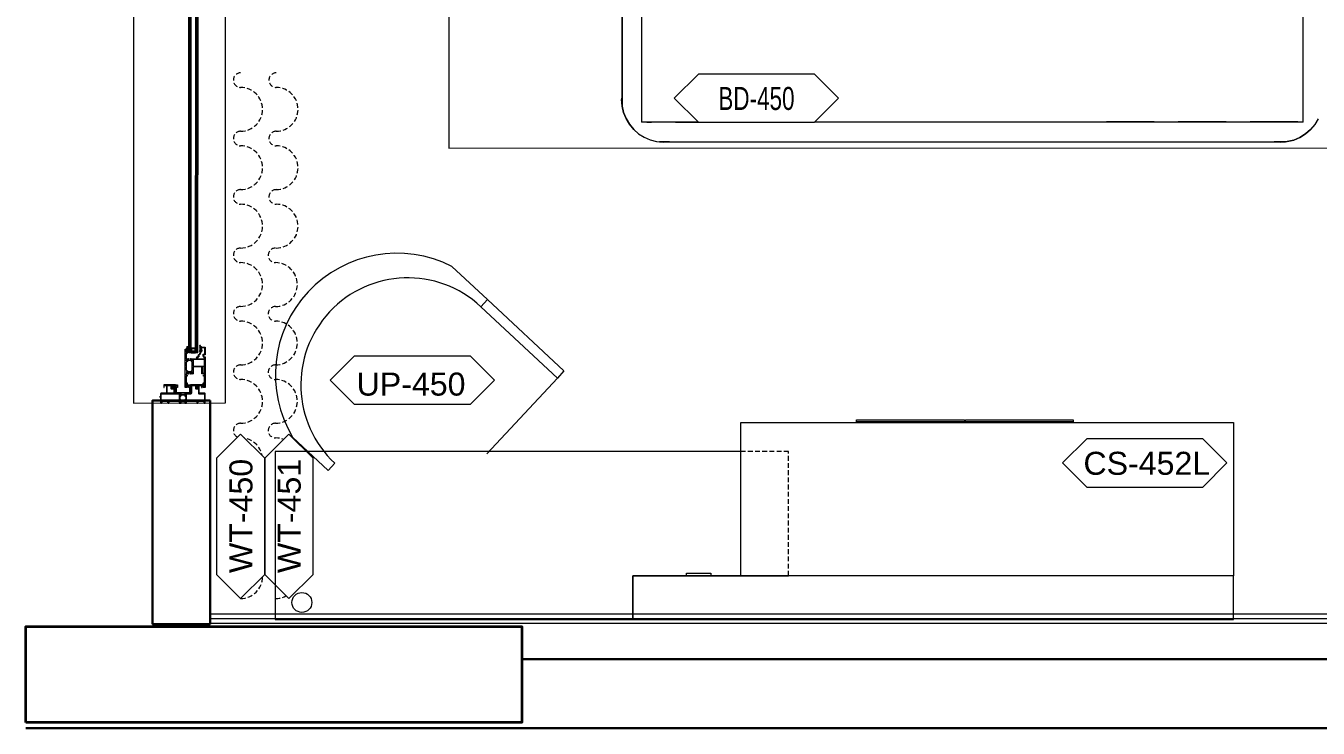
# Model space of a CAD drawing. Header units: centimetres. Extents: x 118932 to 154602, y -32682 to -23521.
# Drawn here: x 140786 to 141123.4, y -28621.6 to -28438.4 of the extents above; entities that cross this region are included whole.
import ezdxf
from ezdxf.enums import TextEntityAlignment as Align

# ---------------------------------------------------------------- set-up
doc = ezdxf.new("R2010")
doc.units = ezdxf.units.CM
doc.header["$LTSCALE"] = 50
doc.header["$MEASUREMENT"] = 0
doc.linetypes.add('HIDDEN', pattern=[0.375, 0.25, -0.125])
for name, color, linetype, lineweight, true_color in [('GEN_00_BL_Yazı', 7, 'Continuous', 0, 0x4f5250), ('GEN_01_TA_Kolon', 7, 'Continuous', 35, 0xd05d28), ('GEN_02_TF_Mobilya', 7, 'Continuous', 5, 0x745e3d), ('GEN_02_TF_Pencere', 7, 'Continuous', 9, 0x6093ac), ('GEN_05_ML_Alçıpan_giydirme', 7, 'Continuous', 18, 0x7ebab5), ('GEN_05_ML_Mermer', 7, 'Continuous', 9, 0x9d8692), ('KALACAK DUVARLAR', 7, 'Continuous', 30, 0x005387), ('ÖRÜLECEK DUVARLAR', 7, 'Continuous', 30, 0xfaca30)]:
    doc.layers.add(name, color=color, linetype=linetype, lineweight=lineweight, true_color=true_color)
doc.layers.add('GEN_02_TF_Halı', color=7, linetype='Continuous', lineweight=5, true_color=0x903373, transparency=0.8)
doc.styles.add('Arial_6', font='arial.ttf', dxfattribs={"height": 59.5325})

# ---------------------------------------------------------------- blocks, each defined once
blk = doc.blocks.new('LEVEL 0_C BLOK_KOLON')
at = {"layer": 'GEN_01_TA_Kolon', "elevation": 0}
blk.add_lwpolyline([(-101.19, -1150.51), (-101.19, -1150.51), (-101.19, -1125.51), (-101.19, -1125.51), (28.31, -1125.51), (28.31, -1125.51), (28.31, -1150.51)], close=True, dxfattribs=at)
blk = doc.blocks.new('KALACAK DUVALAR LEVEL 0 C BLOK')
at = {"layer": 'KALACAK DUVARLAR'}
for p, q in [((574.76, -8.5, 0), (0, -8.5, 0)), ((-129.5, -26.5, 0), (589.76, -26.5, 0))]:
    blk.add_line(p, q, dxfattribs=at)
blk = doc.blocks.new('b blok level 1 örülecek duvar')
at = {"layer": 'ÖRÜLECEK DUVARLAR', "elevation": 0}
blk.add_lwpolyline([(-862.98, 358.43), (-877.98, 358.43), (-877.98, 300.1), (-862.98, 300.1)], close=True, dxfattribs=at)
blk = doc.blocks.new('P4_')
at = {"layer": 'GEN_02_TF_Pencere', "linetype": 'Continuous'}
for p, q in [((108152.61, 6102.42, 0), (108152.61, 6101.91, 0)), ((108152.63, 6102.42, 0), (108152.63, 6101.91, 0)), ((108152.65, 6102.42, 0), (108152.65, 6101.91, 0)), ((108152.67, 6102.42, 0), (108152.67, 6101.91, 0)), ((108152.69, 6102.42, 0), (108152.69, 6101.91, 0)), ((108152.71, 6102.42, 0), (108152.71, 6101.91, 0)), ((108152.73, 6102.42, 0), (108152.73, 6101.91, 0)), ((108152.75, 6102.42, 0), (108152.75, 6101.91, 0)), ((108152.77, 6102.42, 0), (108152.77, 6101.91, 0)), ((108152.79, 6102.42, 0), (108152.79, 6101.91, 0)), ((108152.81, 6102.42, 0), (108152.81, 6101.91, 0)), ((108152.83, 6102.42, 0), (108152.83, 6101.91, 0)), ((108152.85, 6102.42, 0), (108152.85, 6101.91, 0)), ((108152.87, 6102.42, 0), (108152.87, 6101.91, 0)), ((108152.89, 6102.42, 0), (108152.89, 6101.91, 0)), ((108152.91, 6102.42, 0), (108152.91, 6101.91, 0)), ((108152.61, 6098.01, 0), (108152.61, 6098.52, 0)), ((108152.63, 6098.01, 0), (108152.63, 6098.52, 0)), ((108152.65, 6098.01, 0), (108152.65, 6098.52, 0)), ((108152.67, 6098.01, 0), (108152.67, 6098.52, 0)), ((108152.69, 6098.01, 0), (108152.69, 6098.52, 0)), ((108152.71, 6098.01, 0), (108152.71, 6098.52, 0)), ((108152.73, 6098.01, 0), (108152.73, 6098.52, 0)), ((108152.75, 6098.01, 0), (108152.75, 6098.52, 0)), ((108152.77, 6098.01, 0), (108152.77, 6098.52, 0)), ((108152.79, 6098.01, 0), (108152.79, 6098.52, 0)), ((108152.81, 6098.01, 0), (108152.81, 6098.52, 0)), ((108152.83, 6098.01, 0), (108152.83, 6098.52, 0)), ((108152.85, 6098.01, 0), (108152.85, 6098.52, 0)), ((108152.87, 6098.01, 0), (108152.87, 6098.52, 0)), ((108152.89, 6098.01, 0), (108152.89, 6098.52, 0)), ((108152.91, 6098.01, 0), (108152.91, 6098.52, 0))]:
    blk.add_line(p, q, dxfattribs=at)
at = {"layer": 'GEN_02_TF_Pencere'}
for p, q in [((108144.24, 6100.92, 0), (108051.36, 6100.92, 0)), ((108144.29, 6100.82, 0), (108051.36, 6100.82, 0)), ((108144.29, 6100.72, 0), (108051.36, 6100.72, 0)), ((108144.29, 6100.62, 0), (108051.36, 6100.62, 0)), ((108144.29, 6100.52, 0), (108051.36, 6100.52, 0)), ((108144.29, 6100.42, 0), (108051.36, 6100.42, 0)), ((108144.29, 6100.32, 0), (108051.36, 6100.32, 0)), ((108144.29, 6099.12, 0), (108051.36, 6099.12, 0)), ((108144.29, 6099.02, 0), (108051.36, 6099.02, 0)), ((108144.29, 6098.92, 0), (108051.36, 6098.92, 0)), ((108142.74, 6101.86, 0), (108142.78, 6101.86, 0)), ((108142.78, 6101.86, 0), (108142.78, 6101.86, 0)), ((108142.81, 6101.83, 0), (108142.81, 6101.65, 0)), ((108142.84, 6101.62, 0), (108143.1, 6101.62, 0)), ((108142.99, 6099.15, 0), (108142.99, 6100.29, 0)), ((108142.99, 6100.29, 0), (108143.84, 6100.29, 0)), ((108143.84, 6099.15, 0), (108142.99, 6099.15, 0)), ((108143.14, 6099.3, 0), (108143.14, 6100.14, 0)), ((108143.14, 6100.14, 0), (108143.74, 6100.14, 0)), ((108143.74, 6099.3, 0), (108143.14, 6099.3, 0)), ((108143.15, 6101.63, 0), (108143.17, 6101.64, 0)), ((108143.74, 6100.14, 0), (108143.84, 6100.04, 0)), ((108143.84, 6099.4, 0), (108143.74, 6099.3, 0)), ((108143.84, 6101.32, 0), (108143.82, 6101.32, 0)), ((108143.84, 6100.29, 0), (108143.99, 6100.14, 0)), ((108143.84, 6100.04, 0), (108143.84, 6099.4, 0)), ((108143.99, 6099.3, 0), (108143.84, 6099.15, 0)), ((108144.29, 6100.32, 0), (108143.91, 6100.32, 0)), ((108143.91, 6100.32, 0), (108144.06, 6100.17, 0)), ((108144.06, 6099.27, 0), (108143.91, 6099.12, 0)), ((108143.91, 6099.12, 0), (108144.29, 6099.12, 0)), ((108143.93, 6100.32, 0), (108143.93, 6100.3, 0)), ((108143.93, 6099.13, 0), (108143.93, 6099.12, 0)), ((108143.97, 6100.32, 0), (108143.97, 6100.26, 0)), ((108143.97, 6099.17, 0), (108143.97, 6099.12, 0)), ((108143.99, 6100.14, 0), (108143.99, 6099.3, 0)), ((108144.01, 6100.32, 0), (108144.01, 6100.22, 0)), ((108144.01, 6099.21, 0), (108144.01, 6099.12, 0)), ((108144.05, 6100.32, 0), (108144.05, 6100.18, 0)), ((108144.05, 6099.25, 0), (108144.05, 6099.12, 0)), ((108144.06, 6100.17, 0), (108144.06, 6099.27, 0)), ((108144.09, 6100.32, 0), (108144.09, 6099.12, 0)), ((108144.13, 6100.32, 0), (108144.13, 6099.12, 0)), ((108144.17, 6100.32, 0), (108144.17, 6099.12, 0)), ((108144.21, 6100.32, 0), (108144.21, 6099.12, 0)), ((108144.24, 6100.92, 0), (108144.29, 6100.87, 0)), ((108144.29, 6100.37, 0), (108144.24, 6100.32, 0)), ((108144.24, 6099.12, 0), (108144.29, 6099.07, 0)), ((108144.25, 6100.32, 0), (108144.25, 6099.12, 0)), ((108144.29, 6100.87, 0), (108144.29, 6100.37, 0)), ((108144.29, 6099.12, 0), (108144.29, 6100.32, 0)), ((108144.29, 6100.32, 0), (108144.29, 6100.32, 0)), ((108144.29, 6100.32, 0), (108144.29, 6099.12, 0)), ((108144.29, 6099.07, 0), (108144.29, 6098.57, 0)), ((108144.29, 6098.82, 0), (108051.36, 6098.82, 0)), ((108144.29, 6098.72, 0), (108051.36, 6098.72, 0)), ((108144.29, 6098.62, 0), (108051.36, 6098.62, 0)), ((108144.24, 6098.52, 0), (108051.36, 6098.52, 0)), ((108142.41, 6098.63, 0), (108142.59, 6098.41, 0)), ((108142.67, 6098.47, 0), (108142.46, 6098.66, 0)), ((108142.75, 6098.31, 0), (108142.75, 6098.33, 0)), ((108142.77, 6098.04, 0), (108142.77, 6098.1, 0)), ((108142.8, 6098.12, 0), (108143.1, 6098.12, 0)), ((108143.09, 6098.51, 0), (108142.83, 6098.51, 0)), ((108142.85, 6098.41, 0), (108143.04, 6098.41, 0)), ((108143.04, 6098.22, 0), (108142.85, 6098.22, 0)), ((108143.04, 6097.94, 0), (108143.2, 6097.84, 0)), ((108143.1, 6098.01, 0), (108143.06, 6098.01, 0)), ((108143.1, 6098.12, 0), (108143.1, 6098.01, 0)), ((108143.14, 6098.33, 0), (108143.14, 6098.31, 0)), ((108143.14, 6098.33, 0), (108143.14, 6098.33, 0)), ((108143.22, 6098.36, 0), (108143.18, 6098.45, 0)), ((108143.18, 6098.45, 0), (108143.18, 6098.45, 0)), ((108143.18, 6097.94, 0), (108143.18, 6098.1, 0)), ((108143.19, 6098.12, 0), (108143.19, 6098.12, 0)), ((108143.2, 6097.84, 0), (108143.45, 6097.84, 0)), ((108143.21, 6098.12, 0), (108143.44, 6098.12, 0)), ((108143.44, 6097.91, 0), (108143.21, 6097.91, 0)), ((108143.35, 6098.5, 0), (108143.27, 6098.36, 0)), ((108143.48, 6098.36, 0), (108143.43, 6098.49, 0)), ((108143.45, 6097.84, 0), (108143.62, 6097.95, 0)), ((108143.47, 6098.1, 0), (108143.47, 6097.94, 0)), ((108143.62, 6098.5, 0), (108143.54, 6098.36, 0)), ((108143.55, 6098.01, 0), (108143.55, 6098.12, 0)), ((108143.55, 6098.12, 0), (108143.95, 6098.12, 0)), ((108143.59, 6098.01, 0), (108143.55, 6098.01, 0)), ((108143.75, 6098.36, 0), (108143.69, 6098.49, 0)), ((108143.86, 6098.49, 0), (108143.8, 6098.36, 0)), ((108143.97, 6098.44, 0), (108143.93, 6098.5, 0)), ((108143.98, 6098.15, 0), (108143.98, 6098.4, 0)), ((108144.29, 6098.57, 0), (108144.24, 6098.52, 0))]:
    blk.add_line(p, q, dxfattribs=at)
at = {"layer": 'GEN_02_TF_Pencere', "extrusion": (0, 0, -1), "elevation": 0}
for points in [[(-108142.84, 6102.82), (-108144.76, 6102.82, 0.41421), (-108144.79, 6102.79), (-108144.79, 6102.73, 0.41421), (-108144.76, 6102.7), (-108144.74, 6102.7), (-108144.74, 6102.4), (-108145.01, 6102.4), (-108145.03, 6102.44, 0.414213), (-108145.07, 6102.45), (-108145.24, 6102.35, 0.767327), (-108145.22, 6102.28), (-108144.72, 6102.28, 0.414213), (-108144.62, 6102.38), (-108144.62, 6102.65, -0.414213), (-108144.57, 6102.7), (-108142.98, 6102.7, -0.414213), (-108142.93, 6102.65), (-108142.93, 6101.79, -0.414213), (-108142.98, 6101.74), (-108143.03, 6101.74, -0.127549), (-108143.06, 6101.75, 0.13898), (-108143.66, 6101.89), (-108143.81, 6101.89, 0.215322), (-108144.05, 6101.78, -0.168624), (-108144.5, 6101.53, 0.197358), (-108144.71, 6101.39), (-108144.82, 6101.24, -0.244575), (-108144.96, 6101.16), (-108145.24, 6101.16, 0.767327), (-108145.27, 6101.06), (-108145.07, 6100.95, 0.577351), (-108145.03, 6100.97), (-108145.03, 6101.04), (-108144.96, 6101.04, 0.244575), (-108144.72, 6101.17), (-108144.61, 6101.33, -0.197358), (-108144.48, 6101.41, 0.168624), (-108143.96, 6101.7, -0.215322), (-108143.81, 6101.77), (-108143.56, 6101.77, -0.114883), (-108143.12, 6101.65, 0.126996), (-108143.03, 6101.62), (-108142.84, 6101.62, 0.414213), (-108142.81, 6101.65), (-108142.81, 6102.79, 0.414213), (-108142.84, 6102.82)], [(-108145.32, 6102.82), (-108153.26, 6102.82, 0.198912), (-108153.28, 6102.81, 0.198912), (-108153.29, 6102.79), (-108153.29, 6102.35, 0.414214), (-108153.26, 6102.32), (-108153.06, 6102.32, 0.414214), (-108152.99, 6102.39, 0.414214), (-108153.02, 6102.42), (-108153.1, 6102.42, -0.414214), (-108153.15, 6102.47), (-108153.15, 6102.59, -0.414214), (-108153.1, 6102.64), (-108152.43, 6102.64, -0.414214), (-108152.38, 6102.59), (-108152.38, 6102.47, -0.414214), (-108152.43, 6102.42), (-108152.51, 6102.42, 0.414214), (-108152.54, 6102.39, 0.414214), (-108152.47, 6102.32), (-108152.16, 6102.32, 0.414214), (-108152.11, 6102.37), (-108152.11, 6102.44, 0.414214), (-108152.14, 6102.47), (-108152.24, 6102.47), (-108152.24, 6102.62), (-108150.24, 6102.62), (-108150.24, 6102.47), (-108150.31, 6102.47, 0.414214), (-108150.34, 6102.44), (-108150.34, 6102.38, 0.414214), (-108150.31, 6102.35), (-108150.15, 6102.35, 0.414214), (-108150.12, 6102.38), (-108150.12, 6102.59, -0.414214), (-108150.09, 6102.62), (-108149.74, 6102.62), (-108149.74, 6101.92, 0.414213), (-108149.71, 6101.89), (-108147.94, 6101.89), (-108147.94, 6100.81), (-108147.91, 6100.78), (-108147.94, 6100.75), (-108147.94, 6099.67), (-108149.69, 6099.67, 0.414277), (-108149.79, 6099.57), (-108149.79, 6099.54, 0.339312), (-108149.77, 6099.52), (-108149.75, 6099.51, -0.339802), (-108149.74, 6099.49), (-108149.74, 6099.31), (-108149.81, 6099.05, 0.700085), (-108149.7, 6098.97), (-108149.68, 6098.98), (-108149.51, 6099.15, 0.617948), (-108149.53, 6099.22, -0.283637), (-108149.55, 6099.24), (-108149.6, 6099.42), (-108149.6, 6099.44, -0.673161), (-108149.55, 6099.46, 0.202488), (-108149.53, 6099.45), (-108149.14, 6099.45, -0.414214), (-108149.11, 6099.42), (-108149.11, 6099.4, -0.137872), (-108149.12, 6099.38), (-108149.21, 6099.23, 0.585524), (-108149.19, 6099.2), (-108149.05, 6099.2, 0.261413), (-108148.96, 6099.25), (-108148.89, 6099.37, -0.261413), (-108148.8, 6099.42), (-108147.9, 6099.42), (-108146.73, 6099.42, -0.261413), (-108146.64, 6099.37), (-108146.56, 6099.25, 0.261413), (-108146.48, 6099.2), (-108146.34, 6099.2, 0.585524), (-108146.32, 6099.23), (-108146.41, 6099.38, -0.137872), (-108146.42, 6099.4), (-108146.42, 6099.42, -0.414214), (-108146.39, 6099.45), (-108146, 6099.45, 0.202488), (-108145.98, 6099.46, -0.673161), (-108145.93, 6099.44), (-108145.93, 6099.42), (-108145.98, 6099.23, -0.283637), (-108146, 6099.21, 0.617948), (-108146.02, 6099.15), (-108145.85, 6098.98), (-108145.83, 6098.97, 0.700085), (-108145.72, 6099.04), (-108145.79, 6099.3), (-108145.79, 6100.59, -0.414214), (-108145.76, 6100.62), (-108145.62, 6100.62, -0.414214), (-108145.59, 6100.59), (-108145.59, 6100.5, 0.463003), (-108145.55, 6100.47, 0.372825), (-108145.47, 6100.57), (-108145.47, 6100.59, -0.414214), (-108145.44, 6100.62), (-108145.37, 6100.62, 0.414214), (-108145.29, 6100.7), (-108145.29, 6100.87, 0.414214), (-108145.44, 6101.02), (-108145.46, 6101.02, 0.414214), (-108145.49, 6100.99), (-108145.49, 6100.95, 0.380812), (-108145.46, 6100.92, -0.365977), (-108145.44, 6100.89), (-108145.44, 6100.8, -0.414214), (-108145.47, 6100.77), (-108145.58, 6100.77, -0.365977), (-108145.61, 6100.79, 0.369187), (-108145.64, 6100.82), (-108145.76, 6100.82, -0.414214), (-108145.79, 6100.85), (-108145.79, 6101.69), (-108145.82, 6101.72), (-108145.79, 6101.75), (-108145.79, 6102.59, -0.414214), (-108145.76, 6102.62), (-108145.64, 6102.62, 0.365995), (-108145.61, 6102.64, -0.365977), (-108145.58, 6102.67), (-108145.47, 6102.67, -0.414214), (-108145.44, 6102.64), (-108145.44, 6102.55, -0.374045), (-108145.46, 6102.52, 0.366034), (-108145.49, 6102.49), (-108145.49, 6102.45, 0.414214), (-108145.46, 6102.42), (-108145.44, 6102.42, 0.414214), (-108145.29, 6102.57), (-108145.29, 6102.79, 0.414214), (-108145.32, 6102.82)], [(-108147.87, 6102.1, -0.198912), (-108147.89, 6102.09), (-108149.51, 6102.09, -0.414214), (-108149.54, 6102.12), (-108149.54, 6102.59, -0.414214), (-108149.51, 6102.62), (-108147.89, 6102.62, -0.414214), (-108147.86, 6102.59), (-108147.86, 6102.12, -0.198912), (-108147.87, 6102.1)], [(-108157.33, 6102.82), (-108154.94, 6102.82, -0.414214), (-108154.79, 6102.67), (-108154.79, 6101.31, 0.414214), (-108154.76, 6101.28), (-108152.83, 6101.28, 0.414214), (-108152.8, 6101.31), (-108152.8, 6101.82, 0.400696), (-108152.83, 6101.85), (-108153.26, 6101.87, -0.400696), (-108153.29, 6101.9), (-108153.29, 6101.99, -0.414214), (-108153.26, 6102.02), (-108152.74, 6102.02, -0.414214), (-108152.64, 6101.92), (-108152.64, 6101.1, -0.399104), (-108152.68, 6101.05), (-108153.06, 6101.03, -0.429487), (-108153.09, 6101.06), (-108153.09, 6101.08, 0.414214), (-108153.14, 6101.13), (-108153.34, 6101.13, 0.414214), (-108153.44, 6101.03), (-108153.44, 6100.53, 0.414214), (-108153.34, 6100.43), (-108153.14, 6100.43, 0.414214), (-108153.09, 6100.48), (-108153.09, 6100.5, -0.429495), (-108153.06, 6100.53), (-108152.68, 6100.51, -0.399096), (-108152.64, 6100.46), (-108152.64, 6098.99, -0.414214), (-108152.67, 6098.96), (-108152.81, 6098.96, -0.518649), (-108152.83, 6099), (-108152.79, 6099.12, 0.518649), (-108152.82, 6099.16), (-108154.59, 6099.16, 0.414214), (-108154.79, 6098.96), (-108154.79, 6097.65, 0.41134), (-108154.76, 6097.62, -0.312805), (-108154.74, 6097.61), (-108154.71, 6097.53, -0.493156), (-108154.73, 6097.5), (-108155.03, 6097.47, -0.957545), (-108155.03, 6097.51, 0.268123), (-108155.02, 6097.53), (-108154.96, 6097.69, 0.843087), (-108154.97, 6097.74), (-108155.42, 6097.74, 0.577366), (-108155.45, 6097.7), (-108155.35, 6097.54, 0.182928), (-108155.34, 6097.53, -0.849637), (-108155.35, 6097.49), (-108155.44, 6097.49, -0.267944), (-108155.7, 6097.64), (-108155.73, 6097.69, 0.267964), (-108155.82, 6097.74), (-108155.94, 6097.74), (-108155.96, 6097.71), (-108155.98, 6097.74), (-108156.04, 6097.74, -1), (-108156.1, 6097.74), (-108156.18, 6097.74, -1), (-108156.24, 6097.74), (-108156.33, 6097.74, 0.267966), (-108156.41, 6097.69), (-108156.44, 6097.64, -0.267944), (-108156.7, 6097.49), (-108156.8, 6097.49, -0.849744), (-108156.8, 6097.53, 0.182697), (-108156.79, 6097.54), (-108156.7, 6097.7, 0.577366), (-108156.73, 6097.74), (-108157.18, 6097.74, 0.843081), (-108157.19, 6097.69), (-108157.13, 6097.53, 0.267761), (-108157.11, 6097.51, -0.957329), (-108157.12, 6097.47), (-108157.36, 6097.5), (-108157.36, 6097.65), (-108157.36, 6097.93, -0.414214), (-108157.33, 6097.96), (-108156.89, 6097.96, 0.414214), (-108156.86, 6097.99), (-108156.86, 6100.62), (-108157.28, 6100.62, -0.414214), (-108157.36, 6100.7), (-108157.36, 6100.87, -0.414214), (-108157.21, 6101.02), (-108157.18, 6101.02, -0.414214), (-108157.16, 6101), (-108157.16, 6100.95, -0.36604), (-108157.18, 6100.92, 0.365984), (-108157.21, 6100.89), (-108157.21, 6100.8, 0.414214), (-108157.18, 6100.77), (-108157.07, 6100.77, 0.367429), (-108157.04, 6100.8, -0.364526), (-108157.01, 6100.82), (-108156.89, 6100.82, 0.414214), (-108156.86, 6100.85), (-108156.86, 6101.69), (-108156.83, 6101.72), (-108156.86, 6101.75), (-108156.86, 6102.59, 0.414214), (-108156.89, 6102.62), (-108157.01, 6102.62, -0.364526), (-108157.04, 6102.65, 0.367429), (-108157.07, 6102.67), (-108157.18, 6102.67, 0.414214), (-108157.21, 6102.64), (-108157.21, 6102.55, 0.365984), (-108157.18, 6102.52, -0.36604), (-108157.16, 6102.49), (-108157.16, 6102.44, -0.414214), (-108157.18, 6102.42), (-108157.21, 6102.42, -0.414214), (-108157.36, 6102.57), (-108157.36, 6102.79, -0.414214), (-108157.33, 6102.82)], [(-108154.97, 6102.64), (-108156.68, 6102.64), (-108156.68, 6097.96), (-108154.97, 6097.96), (-108154.97, 6098.96, -0.414214), (-108154.59, 6099.34), (-108152.85, 6099.34, 0.414214), (-108152.82, 6099.37), (-108152.82, 6100.25, 0.414214), (-108152.85, 6100.28), (-108153.54, 6100.28, -0.414214), (-108153.64, 6100.38), (-108153.64, 6100.98, 0.414214), (-108153.74, 6101.08), (-108154.87, 6101.08, -0.414214), (-108154.97, 6101.18), (-108154.97, 6102.64)], [(-108146.26, 6099.13), (-108146.26, 6098.29, -0.131653), (-108146.27, 6098.23), (-108146.38, 6098.05), (-108146.38, 6098.01, 0.414213), (-108146.34, 6097.97), (-108146, 6097.97, 0.414214), (-108145.96, 6098.01), (-108145.96, 6098.05), (-108146.06, 6098.23, -0.131652), (-108146.08, 6098.29), (-108146.08, 6099.13, -0.131652), (-108146.06, 6099.19), (-108145.96, 6099.37), (-108145.96, 6099.41, 0.414214), (-108146, 6099.45), (-108146.34, 6099.45, 0.414213), (-108146.38, 6099.41), (-108146.38, 6099.37), (-108146.27, 6099.19, -0.131652), (-108146.26, 6099.13)], [(-108149.25, 6099.14), (-108149.25, 6098.29, 0.131653), (-108149.24, 6098.23), (-108149.13, 6098.05), (-108149.13, 6098.01, -0.414213), (-108149.17, 6097.97), (-108149.51, 6097.97, -0.414214), (-108149.55, 6098.01), (-108149.55, 6098.05), (-108149.45, 6098.23, 0.131652), (-108149.43, 6098.29), (-108149.43, 6099.14, 0.131652), (-108149.45, 6099.2), (-108149.55, 6099.38), (-108149.55, 6099.41, -0.414214), (-108149.51, 6099.45), (-108149.17, 6099.45, -0.414213), (-108149.13, 6099.41), (-108149.13, 6099.38), (-108149.24, 6099.2, 0.131652), (-108149.25, 6099.14)], [(-108152.64, 6100.35, 0.064394), (-108152.55, 6100.55, 0.064394), (-108152.53, 6100.78, 0.129325), (-108152.64, 6101.21), (-108152.64, 6101.06, -0.399528), (-108152.67, 6101.03), (-108153.08, 6101.01, -0.414214), (-108153.11, 6101.04), (-108153.11, 6101.06, 0.414214), (-108153.14, 6101.09), (-108153.15, 6101.09, 0.295923), (-108153.24, 6101.04, 0.104809), (-108153.29, 6100.78, 0.104809), (-108153.24, 6100.52, 0.295923), (-108153.15, 6100.46), (-108153.14, 6100.46, 0.414214), (-108153.11, 6100.49), (-108153.11, 6100.52, -0.414214), (-108153.08, 6100.55), (-108152.67, 6100.53, -0.399528), (-108152.64, 6100.5), (-108152.64, 6100.35)], [(-108153.29, 6094.89, 0.198912), (-108153.28, 6094.87, 0.198912), (-108153.26, 6094.86), (-108152.85, 6094.86, 0.518649), (-108152.82, 6094.9), (-108152.87, 6095.02, -0.518649), (-108152.84, 6095.06), (-108152.67, 6095.06, 0.414214), (-108152.64, 6095.09), (-108152.64, 6095.55, 0.414214), (-108152.67, 6095.58), (-108153.26, 6095.58, 0.414214), (-108153.29, 6095.55), (-108153.29, 6095.21), (-108154.64, 6095.21), (-108154.64, 6096.99), (-108154.64, 6098.78), (-108153.29, 6098.78), (-108153.29, 6098.44, 0.414214), (-108153.26, 6098.41), (-108152.67, 6098.41, 0.414214), (-108152.64, 6098.44), (-108152.64, 6098.9, 0.414214), (-108152.67, 6098.93), (-108152.84, 6098.93, -0.518649), (-108152.87, 6098.97), (-108152.82, 6099.09, 0.518649), (-108152.85, 6099.13), (-108153.26, 6099.13, 0.414214), (-108153.29, 6099.1), (-108153.29, 6098.93, -0.414214), (-108153.32, 6098.9), (-108154.73, 6098.9, 0.414214), (-108154.76, 6098.87), (-108154.76, 6096.99), (-108154.76, 6095.12, 0.414214), (-108154.73, 6095.09), (-108153.32, 6095.09, -0.414214), (-108153.29, 6095.06), (-108153.29, 6094.89)], [(-108152.78, 6100.63), (-108153.1, 6100.65, -0.337036), (-108153.13, 6100.67, -0.054259), (-108153.14, 6100.78, -0.054259), (-108153.13, 6100.88, -0.337036), (-108153.1, 6100.91), (-108152.78, 6100.92, -0.32284), (-108152.75, 6100.9, -0.093955), (-108152.73, 6100.78, -0.093955), (-108152.75, 6100.65, -0.32284), (-108152.78, 6100.63)], [(-108153.19, 6098.54), (-108153.19, 6098.98, -0.395113), (-108153.16, 6099.01), (-108152.95, 6099.02, 0.505029), (-108152.81, 6098.83), (-108152.77, 6098.83, -0.414214), (-108152.74, 6098.8), (-108152.74, 6098.54, -0.414214), (-108152.77, 6098.51), (-108153.16, 6098.51, -0.414214), (-108153.19, 6098.54)], [(-108153.26, 6097.62), (-108143.32, 6097.62, 0.414214), (-108143.29, 6097.65), (-108143.29, 6098.09, 0.414214), (-108143.32, 6098.12), (-108143.52, 6098.12, 0.414214), (-108143.59, 6098.05, 0.414214), (-108143.56, 6098.02), (-108143.48, 6098.02, -0.414214), (-108143.43, 6097.97), (-108143.43, 6097.85, -0.414214), (-108143.48, 6097.8), (-108144.15, 6097.8, -0.414214), (-108144.2, 6097.85), (-108144.2, 6097.97, -0.414214), (-108144.15, 6098.02), (-108144.07, 6098.02, 0.414214), (-108144.04, 6098.05, 0.414214), (-108144.11, 6098.12), (-108144.42, 6098.12, 0.414214), (-108144.47, 6098.07), (-108144.47, 6098.05, 0.414214), (-108144.44, 6098.02), (-108144.37, 6098.02, -0.414214), (-108144.34, 6097.99), (-108144.34, 6097.82), (-108145.76, 6097.82, -0.414214), (-108145.79, 6097.85), (-108145.79, 6098.12), (-108145.72, 6098.38, 0.700075), (-108145.83, 6098.45), (-108145.84, 6098.44), (-108146.01, 6098.27, 0.617785), (-108146, 6098.21, -0.283333), (-108145.98, 6098.19), (-108145.93, 6098), (-108145.93, 6097.98, -0.673162), (-108145.98, 6097.96, 0.202354), (-108146, 6097.97), (-108146.39, 6097.97, -0.415901), (-108146.42, 6098), (-108146.42, 6098.02, -0.137872), (-108146.41, 6098.04), (-108146.32, 6098.19, 0.585714), (-108146.34, 6098.22), (-108146.48, 6098.22, 0.30109), (-108146.56, 6098.17), (-108146.72, 6097.91, -0.261413), (-108146.81, 6097.87), (-108147.63, 6097.87), (-108147.65, 6097.9), (-108147.67, 6097.87), (-108147.73, 6097.87, 1), (-108147.79, 6097.87), (-108147.87, 6097.87, 1), (-108147.93, 6097.87), (-108148.72, 6097.87, -0.261413), (-108148.8, 6097.91), (-108148.96, 6098.17, 0.261381), (-108149.05, 6098.22), (-108149.19, 6098.22, 0.585524), (-108149.21, 6098.19), (-108149.11, 6098.04, -0.137707), (-108149.11, 6098.02), (-108149.11, 6098, -0.414214), (-108149.14, 6097.97), (-108149.53, 6097.97, 0.202488), (-108149.55, 6097.96, -0.673126), (-108149.6, 6097.98), (-108149.6, 6098), (-108149.55, 6098.19, -0.283536), (-108149.53, 6098.21, 0.617796), (-108149.51, 6098.27), (-108149.68, 6098.44), (-108149.7, 6098.45, 0.700399), (-108149.81, 6098.38), (-108149.74, 6098.12), (-108149.74, 6097.85, -0.414214), (-108149.77, 6097.82), (-108150.09, 6097.82, -0.414214), (-108150.12, 6097.85), (-108150.12, 6098.06, 0.414214), (-108150.15, 6098.09), (-108150.31, 6098.09, 0.414214), (-108150.34, 6098.06), (-108150.34, 6098, 0.414214), (-108150.31, 6097.97), (-108150.24, 6097.97), (-108150.24, 6097.82), (-108152.24, 6097.82), (-108152.24, 6097.97), (-108152.14, 6097.97, 0.414214), (-108152.11, 6098), (-108152.11, 6098.07, 0.414214), (-108152.16, 6098.12), (-108152.47, 6098.12, 0.414214), (-108152.54, 6098.05, 0.414214), (-108152.51, 6098.02), (-108152.43, 6098.02, -0.414214), (-108152.38, 6097.97), (-108152.38, 6097.85, -0.414214), (-108152.43, 6097.8), (-108153.1, 6097.8, -0.414214), (-108153.15, 6097.85), (-108153.15, 6097.97, -0.414214), (-108153.1, 6098.02), (-108153.02, 6098.02, 0.414214), (-108152.99, 6098.05, 0.414214), (-108153.06, 6098.12), (-108153.26, 6098.12, 0.414214), (-108153.29, 6098.09), (-108153.29, 6097.65, 0.414214), (-108153.26, 6097.62)], [(-108156.86, 6093.38), (-108156.86, 6096.01, 0.414214), (-108156.89, 6096.04), (-108157.33, 6096.04, -0.414214), (-108157.36, 6096.07), (-108157.36, 6096.35), (-108157.36, 6096.51), (-108157.12, 6096.53, -0.957329), (-108157.11, 6096.49, 0.267761), (-108157.13, 6096.48), (-108157.19, 6096.32, 0.843081), (-108157.18, 6096.26), (-108156.73, 6096.26, 0.577366), (-108156.7, 6096.31), (-108156.79, 6096.46, 0.182697), (-108156.8, 6096.47, -0.849744), (-108156.8, 6096.51), (-108156.7, 6096.51, -0.267944), (-108156.44, 6096.36), (-108156.41, 6096.31, 0.267966), (-108156.33, 6096.26), (-108156.24, 6096.26, -1), (-108156.18, 6096.26), (-108156.1, 6096.26, -1), (-108156.04, 6096.26), (-108155.98, 6096.26), (-108155.96, 6096.3), (-108155.94, 6096.26), (-108155.82, 6096.26, 0.267964), (-108155.73, 6096.31), (-108155.7, 6096.36, -0.267944), (-108155.44, 6096.51), (-108155.35, 6096.51, -0.849637), (-108155.34, 6096.47, 0.182928), (-108155.35, 6096.46), (-108155.45, 6096.31, 0.577366), (-108155.42, 6096.26), (-108154.97, 6096.26, 0.843087), (-108154.96, 6096.32), (-108155.02, 6096.48, 0.268123), (-108155.03, 6096.49, -0.957545), (-108155.03, 6096.53), (-108154.73, 6096.5, -0.493156), (-108154.71, 6096.48), (-108154.74, 6096.39, -0.312805), (-108154.76, 6096.38, 0.41134), (-108154.79, 6096.35), (-108154.79, 6095.05, 0.414214), (-108154.59, 6094.85), (-108152.82, 6094.85, 0.414214), (-108152.79, 6094.88), (-108152.84, 6095.02, -0.414214), (-108152.81, 6095.05), (-108152.67, 6095.05, -0.414214), (-108152.64, 6095.02), (-108152.64, 6094.67, -0.399096), (-108152.68, 6094.62), (-108153.06, 6094.6, -0.429495), (-108153.09, 6094.63), (-108153.09, 6094.65, 0.414214), (-108153.14, 6094.7), (-108153.34, 6094.7, 0.414214), (-108153.44, 6094.6), (-108153.44, 6094.1, 0.414214), (-108153.34, 6094), (-108153.14, 6094, 0.414214), (-108153.09, 6094.05), (-108153.09, 6094.07, -0.429487), (-108153.06, 6094.1), (-108152.68, 6094.08, -0.399104), (-108152.64, 6094.03), (-108152.64, 6092.08, -0.414214), (-108152.74, 6091.98), (-108153.26, 6091.98, -0.414214), (-108153.29, 6092.01), (-108153.29, 6092.1, -0.400696), (-108153.26, 6092.13), (-108152.83, 6092.15, 0.400696), (-108152.8, 6092.18), (-108152.8, 6092.69, 0.414214), (-108152.83, 6092.72), (-108154.76, 6092.72, 0.414214), (-108154.79, 6092.69), (-108154.79, 6091.33, -0.414214), (-108154.94, 6091.18), (-108157.33, 6091.18, -0.414214), (-108157.36, 6091.21), (-108157.36, 6091.43, -0.414214), (-108157.21, 6091.58), (-108157.18, 6091.58, -0.414214), (-108157.16, 6091.56), (-108157.16, 6091.51, -0.36604), (-108157.18, 6091.48, 0.365984), (-108157.21, 6091.45), (-108157.21, 6091.36, 0.414214), (-108157.18, 6091.33), (-108157.07, 6091.33, 0.367429), (-108157.04, 6091.36, -0.364526), (-108157.01, 6091.38), (-108156.89, 6091.38, 0.414214), (-108156.86, 6091.41), (-108156.86, 6092.25), (-108156.83, 6092.28), (-108156.86, 6092.31), (-108156.86, 6093.15, 0.414214), (-108156.89, 6093.18), (-108157.01, 6093.18, -0.364526), (-108157.04, 6093.21, 0.367429), (-108157.07, 6093.23), (-108157.18, 6093.23, 0.414214), (-108157.21, 6093.2), (-108157.21, 6093.11, 0.365984), (-108157.18, 6093.08, -0.36604), (-108157.16, 6093.05), (-108157.16, 6093, -0.414214), (-108157.18, 6092.98), (-108157.21, 6092.98, -0.414214), (-108157.36, 6093.13), (-108157.36, 6093.3, -0.414214), (-108157.28, 6093.38), (-108156.86, 6093.38)], [(-108153.18, 6094.99, -0.190395), (-108153.19, 6095.01), (-108153.19, 6095.45, -0.414214), (-108153.16, 6095.48), (-108152.77, 6095.48, -0.414214), (-108152.74, 6095.45), (-108152.74, 6095.19, -0.414214), (-108152.77, 6095.16), (-108152.81, 6095.16, 0.505029), (-108152.95, 6094.96), (-108153.16, 6094.98, -0.190395), (-108153.18, 6094.99)], [(-108155.3, 6097.42), (-108155.3, 6096.58, -0.131652), (-108155.32, 6096.52), (-108155.42, 6096.34), (-108155.42, 6096.3, 0.414214), (-108155.38, 6096.26), (-108155.04, 6096.26, 0.414214), (-108155, 6096.3), (-108155, 6096.34), (-108155.1, 6096.52, -0.131652), (-108155.12, 6096.58), (-108155.12, 6097.42, -0.131652), (-108155.1, 6097.48), (-108155, 6097.66), (-108155, 6097.7, 0.414214), (-108155.04, 6097.74), (-108155.38, 6097.74, 0.414214), (-108155.42, 6097.7), (-108155.42, 6097.66), (-108155.32, 6097.48, -0.131652), (-108155.3, 6097.42)], [(-108157.06, 6097.42), (-108157.06, 6096.58, -0.131652), (-108157.07, 6096.52), (-108157.18, 6096.34), (-108157.18, 6096.3, 0.414214), (-108157.14, 6096.26), (-108156.8, 6096.26, 0.414214), (-108156.76, 6096.3), (-108156.76, 6096.34), (-108156.86, 6096.52, -0.131652), (-108156.88, 6096.58), (-108156.88, 6097.42, -0.131652), (-108156.86, 6097.48), (-108156.76, 6097.66), (-108156.76, 6097.7, 0.414214), (-108156.8, 6097.74), (-108157.14, 6097.74, 0.414214), (-108157.18, 6097.7), (-108157.18, 6097.66), (-108157.07, 6097.48, -0.131652), (-108157.06, 6097.42)], [(-108152.64, 6093.91, 0.064394), (-108152.55, 6094.12, 0.064394), (-108152.53, 6094.34, 0.129325), (-108152.64, 6094.77), (-108152.64, 6094.62, -0.399528), (-108152.67, 6094.59), (-108153.08, 6094.57, -0.414214), (-108153.11, 6094.6), (-108153.11, 6094.63, 0.414214), (-108153.14, 6094.66), (-108153.15, 6094.66, 0.295923), (-108153.24, 6094.6, 0.104809), (-108153.29, 6094.34, 0.104809), (-108153.24, 6094.08, 0.295923), (-108153.15, 6094.02), (-108153.14, 6094.02, 0.414214), (-108153.11, 6094.05), (-108153.11, 6094.08, -0.414214), (-108153.08, 6094.11), (-108152.67, 6094.09, -0.399528), (-108152.64, 6094.06), (-108152.64, 6093.91)], [(-108152.78, 6094.2), (-108153.1, 6094.21, -0.337036), (-108153.13, 6094.24, -0.054259), (-108153.14, 6094.34, -0.054259), (-108153.13, 6094.45, -0.337036), (-108153.1, 6094.47), (-108152.78, 6094.49, -0.32284), (-108152.75, 6094.47, -0.093955), (-108152.73, 6094.34, -0.093955), (-108152.75, 6094.21, -0.32284), (-108152.78, 6094.2)], [(-108154.79, 6094.62), (-108154.79, 6092.93, 0.414189), (-108154.76, 6092.9), (-108152.85, 6092.9, 0.414238), (-108152.82, 6092.93), (-108152.82, 6093.82, 0.414214), (-108152.85, 6093.85), (-108153.54, 6093.85, -0.414214), (-108153.64, 6093.95), (-108153.64, 6094.55, 0.414214), (-108153.74, 6094.65), (-108154.76, 6094.65, 0.414214), (-108154.79, 6094.62)]]:
    blk.add_lwpolyline(points, format="xyb", close=True, dxfattribs=at)
for points in [[(-108147.7, 6102.62), (-108145.99, 6102.62), (-108145.99, 6099.67), (-108147.7, 6099.67), (-108147.7, 6102.62)], [(-108156.68, 6096.04), (-108156.68, 6091.36), (-108154.97, 6091.36), (-108154.97, 6096.04), (-108156.68, 6096.04)]]:
    blk.add_lwpolyline(points, close=True, dxfattribs=at)
at = {"layer": 'GEN_02_TF_Pencere', "linetype": 'Continuous', "elevation": 0}
for points in [[(108153.1, 6102.42), (108152.42, 6102.42), (108152.42, 6102.51), (108153.1, 6102.51), (108153.1, 6102.42)], [(108152.42, 6098.01), (108153.1, 6098.01), (108153.1, 6097.92), (108152.42, 6097.92), (108152.42, 6098.01)]]:
    blk.add_lwpolyline(points, close=True, dxfattribs=at)
at = {"layer": 'GEN_02_TF_Pencere'}
blk.add_arc((108155.43, 6090.98, 0), 0.332, 322.1442, 37.8558, dxfattribs=at)
for centre, major_axis, start_param, end_param in [((108142.17, 6101.34, 0), (-0.03, 0), -1.226961, -0.000036), ((108142.17, 6101.34, 0), (0.03, 0), 3.142037, 4.994419), ((108142.01, 6101.89, 0), (-0.64, 0), 1.805526, 2.955356), ((108140.36, 6108.6, 0), (-8.86, 0), 1.777943, 1.838474), ((108142.74, 6101.77, 0), (0.1, 0), 1.570967, 2.940044), ((108143.15, 6100.18, 0), (1.55, 0), 1.378609, 1.866448), ((108142.78, 6101.83, 0), (-0.03, 0), 3.141594, 4.712388), ((108142.84, 6101.65, 0), (-0.03, 0), 0.000001, 1.570795), ((108143.1, 6101.71, 0), (0.1, 0), -1.570782, -1.053513), ((108143.31, 6101.44, 0), (0.286, 0), 0.956763, 2.099792), ((108143.29, 6100.73, 0), (-0.88, 0), 4.086507, 4.527649), ((108141.54, 6099.14, 0), (-3.54, 0), 3.990064, 4.134382), ((108143.83, 6101.35, 0), (-0.0382, 0), 0.629084, 1.300082), ((108143.84, 6101.36, 0), (-0.05, 0), 1.57101, 3.466737)]:
    blk.add_ellipse(centre, major_axis=major_axis, ratio=0.839387, start_param=start_param, end_param=end_param, dxfattribs=at)
at = {"layer": 'GEN_02_TF_Pencere', "extrusion": (0, 0, -1)}
for centre, major_axis, start_param, end_param in [((108142.44, 6098.64, 0), (-0.0344, 0), -0.614619, 2.340265), ((108142.18, 6098.15, 0), (-0.5, 0), 2.512106, 2.949893), ((108142.71, 6098.5, 0), (-0.0509, 0), 3.745027, 5.454025), ((108138.42, 6097.51, 0), (-4.34, 0), 2.949895, 3.003759), ((108142.74, 6098.04, 0), (-0.03, 0), 3.140437, 6.105223), ((108142.83, 6098.42, 0), (0.1, 0), 3.745027, 4.711234), ((108142.85, 6098.33, 0), (0.1, 0), 3.140436, 4.711234), ((108142.85, 6098.31, 0), (-0.1, 0), 4.711232, 6.28203), ((108142.8, 6098.1, 0), (-0.03, 0), -0.001157, 1.56964), ((108143.06, 6097.97, 0), (-0.04, 0), -0.948289, 1.56964), ((108143.04, 6098.33, 0), (-0.1, 0), 1.569641, 3.140438), ((108143.04, 6098.31, 0), (-0.1, 0), 3.140436, 4.711234), ((108143.09, 6098.42, 0), (0.1, 0), 4.711235, 5.320589), ((108143.09, 6098.42, 0), (-0.1, 0), 2.178997, 2.788351), ((108143.21, 6098.1, 0), (0.03, 0), 3.140439, 3.925836), ((108143.21, 6097.94, 0), (-0.03, 0), 4.711233, 6.282031), ((108143.21, 6098.1, 0), (0.03, 0), 3.925836, 4.711232), ((108143.25, 6098.37, 0), (-0.03, 0), 3.628945, 5.929947), ((108143.39, 6098.48, 0), (-0.0413, 0), 0.458705, 2.776142), ((108143.44, 6098.1, 0), (0.03, 0), 4.711232, 6.282029), ((108143.44, 6097.94, 0), (0.03, 0), -0.001157, 1.56964), ((108143.51, 6098.37, 0), (0.03, 0), 0.487351, 2.788352), ((108143.59, 6097.97, 0), (0.04, 0), 4.711234, 7.229163), ((108143.65, 6098.48, 0), (-0.0413, 0), 0.458704, 2.776141), ((108143.78, 6098.37, 0), (-0.03, 0), 3.490789, 5.931679), ((108143.9, 6098.48, 0), (0.0413, 0), 3.504733, 5.82217), ((108143.95, 6098.15, 0), (-0.03, 0), 3.140437, 4.711235), ((108143.88, 6098.4, 0), (-0.1, 0), 2.680578, 3.140437)]:
    blk.add_ellipse(centre, major_axis=major_axis, ratio=0.881548, start_param=start_param, end_param=end_param, dxfattribs=at)
at = {"layer": 'GEN_05_ML_Mermer', "elevation": 0}
blk.add_lwpolyline([(108157.36, 6084.08), (108157.35, 6108.08), (107932.35, 6108.01), (107932.36, 6084.01)], close=True, dxfattribs=at)
blk = doc.blocks.new('DOGRAMA LEVEL 0 C BLOK')
at = {"rotation": 269.9818727565892}
blk.add_blockref('P4_', (-5467.35, 107815.41, 0), dxfattribs=at)
blk = doc.blocks.new('DUVAR LEVEL 0 C BLOK')
at = {"layer": 'GEN_05_ML_Alçıpan_giydirme', "elevation": 0.01}
for points in [[(-343.72, -900.74), (313.84, -900.74), (313.84, -903.24)], [(-343.72, -901.99), (313.84, -901.99), (313.84, -903.24), (-343.72, -903.24)]]:
    blk.add_lwpolyline(points, dxfattribs=at)
blk = doc.blocks.new('Drapery Nest - Drape-V397-TYPE F')
at = {"layer": 'GEN_02_TF_Mobilya', "linetype": 'HIDDEN'}
for points in [[(0, 95.2, -1), (0, 133.3, 1), (0, 247.6, -1), (0, 285.7, 1), (0, 400, -1), (0, 438.1, 1), (0, 400, -1), (0, 285.7, 1), (0, 247.6, -1), (0, 133.3, 1), (0, 95.2, -1), (0, -19.1, 1)], [(-1.8, -362, -1), (-1.8, -323.9, 1), (-1.8, -209.6, -1), (-1.8, -171.5, 1), (-1.8, -57.2, -1), (-1.8, -19.1, 1), (-1.8, -57.2, -1), (-1.8, -171.5, 1), (-1.8, -209.6, -1), (-1.8, -323.9, 1), (-1.8, -362, -1), (-1.8, -476.3, 1)], [(-1.8, -819.2, -1), (-1.8, -781.1, 1), (-1.8, -666.8, -1), (-1.8, -628.7, 1), (-1.8, -514.4, -1), (-1.8, -476.3, 1), (-1.8, -514.4, -1), (-1.8, -628.7, 1), (-1.8, -666.8, -1), (-1.8, -781.1, 1), (-1.8, -819.2, -1), (-1.8, -933.5, 1)]]:
    blk.add_lwpolyline(points, format="xyb", close=True, dxfattribs=at)
blk = doc.blocks.new('Drapery Nest - Drape-V396-TYPE F')
at = {"layer": 'GEN_02_TF_Mobilya', "linetype": 'HIDDEN'}
for points in [[(0, 95.25, -1), (0, 133.35, 1), (0, 247.65, -1), (0, 285.75, 1), (0, 400.05, -1), (0, 438.15, 1), (0, 400.05, -1), (0, 285.75, 1), (0, 247.65, -1), (0, 133.35, 1), (0, 95.25, -1), (0, -19.05, 1)], [(0, -361.95, -1), (0, -323.85, 1), (0, -209.55, -1), (0, -171.45, 1), (0, -57.15, -1), (0, -19.05, 1), (0, -57.15, -1), (0, -171.45, 1), (0, -209.55, -1), (0, -323.85, 1), (0, -361.95, -1), (0, -476.25, 1)], [(0, -819.15, -1), (0, -781.05, 1), (0, -666.75, -1), (0, -628.65, 1), (0, -514.35, -1), (0, -476.25, 1), (0, -514.35, -1), (0, -628.65, 1), (0, -666.75, -1), (0, -781.05, 1), (0, -819.15, -1), (0, -933.45, 1)]]:
    blk.add_lwpolyline(points, format="xyb", close=True, dxfattribs=at)
blk = doc.blocks.new('FFE-Tag')
at = {"color": 0}
blk.add_wipeout([(-8.76, 0), (-6.19, 2.57), (6.19, 2.57), (8.76, 0), (6.19, -2.57), (-6.19, -2.57)], dxfattribs=at).dxf.layer = 'GEN_00_BL_Yazı'
at = {"layer": 'GEN_00_BL_Yazı', "color": 0}
for p, q in [((-8.76, 0), (-6.19, 2.57)), ((6.19, 2.57), (-6.19, 2.57)), ((8.76, 0), (6.19, 2.57)), ((-8.76, 0), (-6.19, -2.57)), ((8.76, 0), (6.19, -2.57)), ((-6.19, -2.57), (6.19, -2.57))]:
    blk.add_line(p, q, dxfattribs=at)
blk = doc.blocks.new('WT-450_BlackoutCurtains')
at = {"layer": 'GEN_00_BL_Yazı', "xscale": 2.448801272789173, "yscale": 2.448801272789173, "zscale": 2.448801272789173, "rotation": 134.9999999999806}
blk.add_blockref('FFE-Tag', (0, 0), dxfattribs=at)
at = {"layer": 'GEN_00_BL_Yazı', "insert": (8.41, -12.55), "char_height": 6, "width": 35.7298, "attachment_point": 1, "rotation": 135, "style": 'Arial_6'}
blk.add_mtext('WT-450', dxfattribs=at)
blk = doc.blocks.new('WT-451_SheerCurtain')
at = {"layer": 'GEN_00_BL_Yazı', "xscale": 2.448801272789174, "yscale": 2.448801272789174, "zscale": 2.448801272789174, "rotation": 134.9999999999815}
blk.add_blockref('FFE-Tag', (0, 0), dxfattribs=at)
at = {"layer": 'GEN_00_BL_Yazı', "insert": (8.41, -12.55), "char_height": 6, "attachment_point": 1, "rotation": 135, "style": 'Arial_6'}
blk.add_mtext('WT-451', dxfattribs=at)
blk = doc.blocks.new('CS-452L')
at = {"layer": 'GEN_00_BL_Yazı', "xscale": 2.448801272789173, "yscale": 2.448801272789173, "zscale": 2.448801272789173}
blk.add_blockref('FFE-Tag', (0, 0), dxfattribs=at)
at = {"layer": 'GEN_00_BL_Yazı', "insert": (-16, 2.92), "char_height": 6, "attachment_point": 1, "style": 'Arial_6'}
blk.add_mtext('CS-452L', dxfattribs=at)
blk = doc.blocks.new('*U557')
at = {"layer": 'GEN_02_TF_Mobilya'}
for points in [[(86.7, 396.2), (368.2, 396.2), (368.2, 390.4), (86.7, 390.4)], [(371.1, 396.2), (652.5, 396.2), (652.5, 390.4), (371.1, 390.4)], [(-497.5, -125), (1070.9, -125), (1070.9, -10.7), (-497.5, -10.7)], [(-356.8, -4.3), (-293.3, -4.3), (-293.3, -10.7), (-356.8, -10.7)]]:
    blk.add_lwpolyline(points, close=True, dxfattribs=at)
blk.add_lwpolyline([(-214.9, 313.1), (-1431, 313.1), (-1431, -125), (-497.5, -125), (-497.5, -10.7), (-90.5, -10.7)], dxfattribs=at)
at = {"layer": 'GEN_02_TF_Mobilya', "linetype": 'HIDDEN'}
blk.add_lwpolyline([(-90.5, -10.7), (-90.5, 313.1), (-214.9, 313.1)], dxfattribs=at)
at = {"layer": 'GEN_02_TF_Mobilya'}
blk.add_circle((-1361.1, -80.6), 26, dxfattribs=at)
at = {"xscale": 9.99999999999993, "yscale": 9.99999999999993, "zscale": 9.99999999999993}
blk.add_blockref('CS-452L', (839, 283.3, 0), dxfattribs=at)
at = {"layer": 'GEN_02_TF_Mobilya'}
blk.add_lwpolyline([(-214.9, 389.3), (1070.9, 389.3), (1070.9, -10.7), (-214.9, -10.7)], close=True, dxfattribs=at)
blk = doc.blocks.new('UP-450_Chair')
at = {"layer": 'GEN_02_TF_Mobilya'}
for p, q in [((-304.8, 200), (-279.4, 200)), ((-304.8, -73), (-304.8, 200)), ((-279.4, 200), (-9.1, 200)), ((-279.4, 200), (-279.4, -73)), ((-279.4, -73), (-304.8, -73)), ((-304.8, -73), (-304.8, -200)), ((304.8, -73), (279.4, -73)), ((304.8, -200), (304.8, -73))]:
    blk.add_line(p, q, dxfattribs=at)
for centre, radius, start, end in [((0, -73), 279.4, 180, 0), ((0, -111.9), 317.3, 196.1288, 343.8712)]:
    blk.add_arc(centre, radius, start, end, dxfattribs=at)
blk = doc.blocks.new('CS-451_290x120x214_HeadboardUnit_Bed')
at = {"layer": 'GEN_02_TF_Mobilya'}
for p, q in [((-86.36, -208.28), (-86.36, -15.74)), ((-86.36, -208.28), (-86.36, -15.74)), ((86.36, -15.77), (86.36, -208.28)), ((91.44, -200.66), (91.44, -22.86)), ((91.44, -22.86), (91.44, -200.66)), ((91.44, -203.99), (91.44, -200.66)), ((91.44, -200.66), (91.44, -203.99)), ((91.44, -203.99), (91.44, -200.66)), ((91.44, -200.66), (91.57, -202.37)), ((91.44, -203.99), (91.57, -202.37)), ((91.04, -205.75), (90.39, -207.33)), ((90.39, -207.33), (91.04, -205.75)), ((91.43, -204.08), (91.04, -205.75)), ((91.04, -205.75), (91.43, -204.08)), ((91.44, -203.99), (91.43, -204.08)), ((91.43, -204.08), (91.44, -203.99)), ((-90.3, -207.39), (-89.39, -208.87)), ((-90.3, -207.39), (-89.39, -208.87)), ((-89.39, -208.87), (-88.27, -210.18)), ((-89.39, -208.87), (-88.27, -210.18)), ((-86.36, -208.28), (86.36, -208.28)), ((89.5, -208.8), (88.4, -210.12)), ((88.4, -210.12), (89.5, -208.8)), ((90.39, -207.33), (89.5, -208.8)), ((89.5, -208.8), (90.39, -207.33)), ((-88.27, -210.18), (-86.95, -211.31)), ((-86.95, -211.31), (-88.27, -210.18)), ((-86.95, -211.31), (-85.47, -212.22)), ((-85.47, -212.22), (-86.95, -211.31)), ((-85.47, -212.22), (-83.88, -212.9)), ((-83.88, -212.9), (-85.47, -212.22)), ((85.66, -212.16), (84.09, -212.85)), ((85.66, -212.16), (84.09, -212.85)), ((87.11, -211.25), (85.66, -212.16)), ((87.11, -211.25), (85.66, -212.16)), ((88.4, -210.12), (87.11, -211.25)), ((88.4, -210.12), (87.11, -211.25)), ((-83.88, -212.9), (-82.2, -213.32)), ((-82.2, -213.32), (-83.88, -212.9)), ((-82.2, -213.32), (-81.71, -213.36)), ((-81.71, -213.36), (-82.2, -213.32)), ((-78.74, -213.36), (-81.71, -213.36)), ((-81.71, -213.36), (-78.74, -213.36)), ((-80.47, -213.47), (-81.71, -213.36)), ((-81.71, -213.36), (-78.74, -213.36)), ((-80.47, -213.47), (-78.74, -213.36)), ((79.01, -213.36), (-78.74, -213.36)), ((79.01, -213.36), (-78.74, -213.36)), ((81.63, -213.36), (79.01, -213.36)), ((81.63, -213.36), (79.01, -213.36)), ((80.72, -213.45), (79.01, -213.36)), ((79.01, -213.36), (81.63, -213.36)), ((80.72, -213.45), (81.63, -213.36)), ((82.43, -213.28), (81.63, -213.36)), ((82.43, -213.28), (81.63, -213.36)), ((84.09, -212.85), (82.43, -213.28)), ((84.09, -212.85), (82.43, -213.28))]:
    blk.add_line(p, q, dxfattribs=at)
at = {"layer": 'GEN_02_TF_Mobilya', "linetype": 'HIDDEN'}
blk.add_line((-85, -208.14), (85, -208.34), dxfattribs=at)
at = {"layer": 'GEN_00_BL_Yazı', "style": 'Arial_6', "width": 0.7}
blk.add_attdef('KOD_1', text='', height=6, dxfattribs=at).set_placement((-30.15, -16.46), align=Align.MIDDLE_CENTER)
at = {"layer": 'GEN_00_BL_Yazı', "xscale": -2.448801272789174, "yscale": 2.448801272789174, "zscale": 2.448801272789174, "rotation": 180}
blk.add_blockref('FFE-Tag', (56.36, -201.98), dxfattribs=at)
at = {"layer": 'GEN_00_BL_Yazı', "style": 'Arial_6', "width": 0.7}
blk.add_attdef('KOD', text='', height=6, dxfattribs=at).set_placement((56.36, -201.98), align=Align.MIDDLE_CENTER)
blk = doc.blocks.new('UP-450')
at = {"layer": 'GEN_00_BL_Yazı', "xscale": 2.448801272789173, "yscale": 2.448801272789173, "zscale": 2.448801272789173}
blk.add_blockref('FFE-Tag', (0, 0), dxfattribs=at)
at = {"layer": 'GEN_00_BL_Yazı', "insert": (-0.32, -1.08), "char_height": 6, "attachment_point": 5, "style": 'Arial_6'}
blk.add_mtext('UP-450', dxfattribs=at)
blk = doc.blocks.new('PPBamako_Cblok_Tefris')
at = {"layer": 'GEN_02_TF_Halı', "elevation": 0}
blk.add_lwpolyline([(-273.87, -979.3), (-273.94, -764.3), (-578.94, -764.4), (-578.87, -979.39)], close=True, dxfattribs=at)
for name, p, xscale, yscale, zscale in [('Drapery Nest - Drape-V396-TYPE F', (-633.24, -1003.57, 0), 0.1000000000000002, 0.1000000000000002, 0.1000000000000002), ('Drapery Nest - Drape-V397-TYPE F', (-623.97, -1003.57, 0), 0.1000000000000003, 0.1000000000000003, 0.1000000000000003)]:
    blk.add_blockref(name, p, dxfattribs=dict(xscale=xscale, yscale=yscale, zscale=zscale))
ref = blk.add_blockref('CS-451_290x120x214_HeadboardUnit_Bed', (-442.25, -764.39, 0.01), dxfattribs=dict(xscale=-1))
ref.add_attrib('KOD', 'BD-450', dxfattribs={"layer": 'GEN_00_BL_Yazı', "height": 6, "style": 'Arial_6', "width": 0.7}).set_placement((-498.61, -966.45, 0.01), align=Align.MIDDLE_CENTER)
at = {"rotation": 314.9999999999999}
blk.add_blockref('WT-450_BlackoutCurtains', (-633.24, -1075.46, 0), dxfattribs=at)
blk.add_blockref('WT-451_SheerCurtain', (-620.64, -1075.46, 0), dxfattribs=at)
at = {"xscale": 0.1000000000000007, "yscale": 0.1000000000000007, "zscale": 0.1000000000000007}
blk.add_blockref('*U557', (-481.15, -1089.89, 0), dxfattribs=at)
at = {"xscale": 0.09999999999999966, "yscale": 0.09999999999999966, "zscale": 0.09999999999999966, "rotation": 226.9776773896949}
blk.add_blockref('UP-450_Chair', (-584.26, -1046.19, 0), dxfattribs=at)
at = {"layer": 'GEN_00_BL_Yazı', "xscale": 2.448801272789174, "yscale": 2.448801272789174, "zscale": 2.448801272789174}
blk.add_blockref('FFE-Tag', (-588.44, -1039.94, 0), dxfattribs=at)
blk.add_blockref('UP-450', (-588.44, -1039.94, 0))

msp = doc.modelspace()

# ---------------------------------------------------------------- block references
for name, p in [('LEVEL 0_C BLOK_KOLON', (140887.23, -27469.59, 0)), ('KALACAK DUVALAR LEVEL 0 C BLOK', (140915.54, -28595.1, 0)), ('DUVAR LEVEL 0 C BLOK', (141177.84, -27691.02, 0)), ('b blok level 1 örülecek duvar', (141697.11, -28894.53, -0.01)), ('DOGRAMA LEVEL 0 C BLOK', (140231.61, -28192.9))]:
    msp.add_blockref(name, p)

# ---------------------------------------------------------------- next in the draw order: block references
msp.add_blockref('PPBamako_Cblok_Tefris', (141475.35, -27490.86, 0))

doc.saveas('drawing.dxf')
